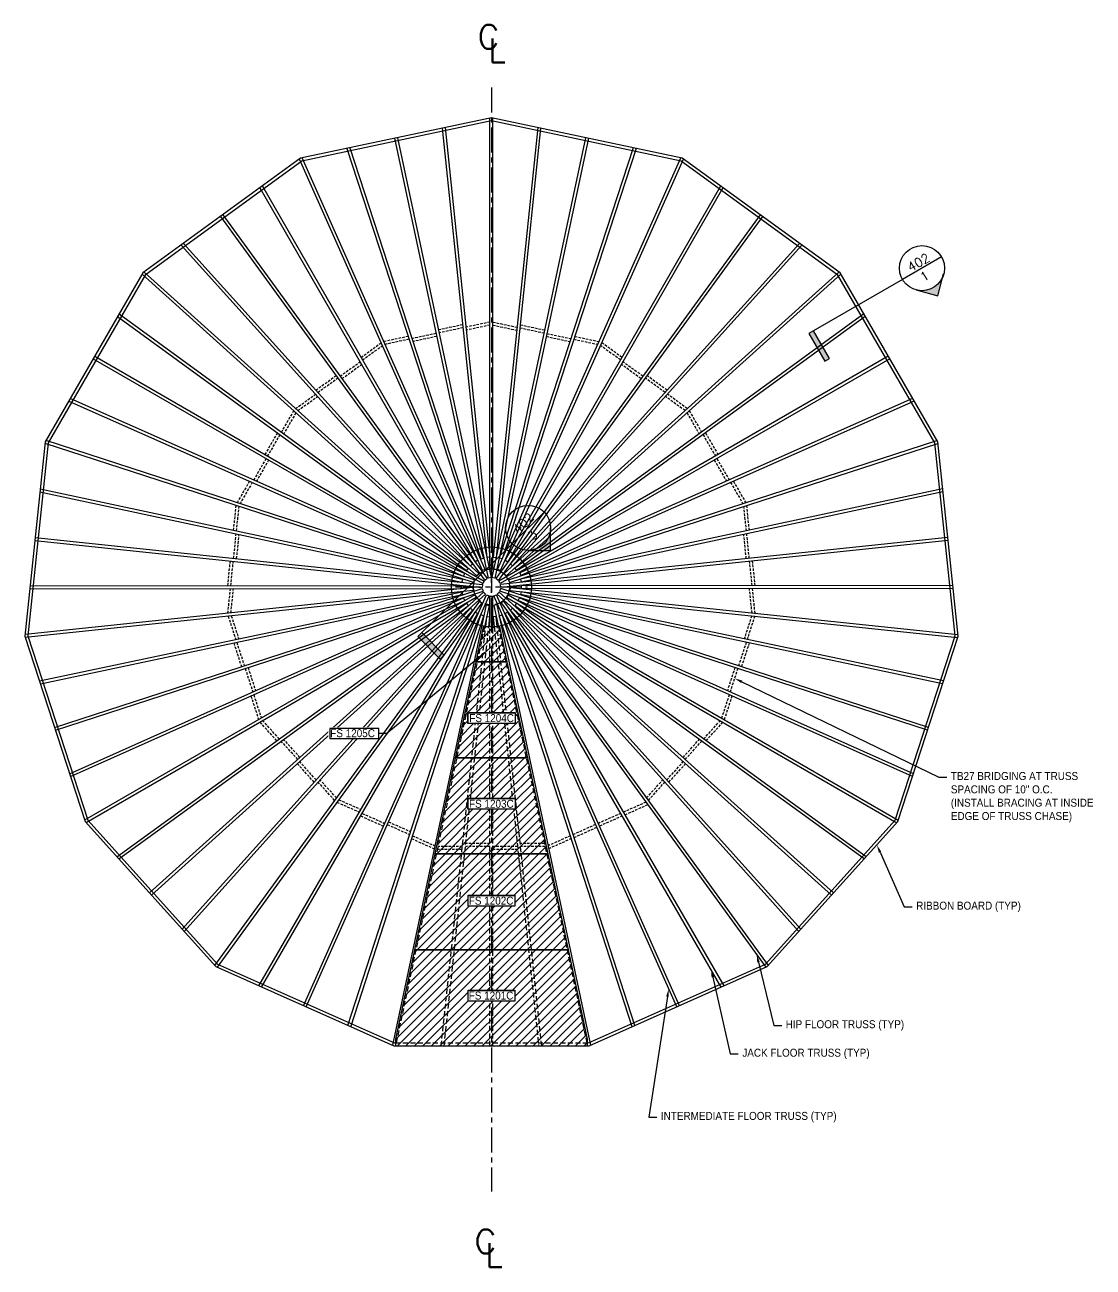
# Model space of a CAD drawing. Header units: inches. Extents: x -233 to 2985, y -881 to 997.
# Drawn here: x -233 to 301, y -340 to 281 of the extents above; entities that cross this region are included whole.
import ezdxf
from ezdxf import colors
from ezdxf.entities.mleader import LeaderData, LeaderLine
from ezdxf.enums import TextEntityAlignment as Align
from ezdxf.math import Vec2, Vec3

# ---------------------------------------------------------------- set-up
doc = ezdxf.new("R2010")
doc.units = ezdxf.units.IN
doc.header["$LTSCALE"] = 10
doc.header["$MEASUREMENT"] = 0
doc.header["$PDMODE"] = 34
doc.header["$PDSIZE"] = 18
for name, pattern in [('CENTER', [2, 1.25, -0.25, 0.25, -0.25]), ('HIDDEN', [0.375, 0.25, -0.125]), ('HIDDEN2', [0.1875, 0.125, -0.0625])]:
    doc.linetypes.add(name, pattern=pattern)
doc.layers.get('0').update_dxf_attribs({"linetype": 'CONTINUOUS'})
for name, color, linetype in [('A-BLUE', 5, 'CONTINUOUS'), ('A-TXT', 222, 'CONTINUOUS'), ('R-CENTER', 5, 'CENTER'), ('R-FL-HIP', 1, 'CONTINUOUS'), ('R-FL-INT', 3, 'CONTINUOUS'), ('R-FL-JACK', 220, 'CONTINUOUS'), ('R-PERIM', 1, 'CONTINUOUS'), ('S-HDWR', 104, 'CONTINUOUS'), ('S-TXT', 222, 'CONTINUOUS')]:
    doc.layers.add(name, color=color, linetype=linetype)
doc.layers.add('VIEWPORT', color=14, linetype='CONTINUOUS', plot=False)
doc.styles.add('RomanS', font='romans.shx', dxfattribs={"width": 0.8875})

# ---------------------------------------------------------------- blocks, each defined once
blk = doc.blocks.new('CENTERLINENOTE')
at = {"color": 5, "style": 'RomanS'}
for s, p in [('C', (-8.45, -1.65)), ('L', (-3.11, -8.46))]:
    blk.add_text(s, height=12, dxfattribs=at).set_placement(p)
blk = doc.blocks.new('*U91')
h = blk.add_hatch(color=256)
h.dxf.hatch_style = 1
h.paths.add_polyline_path([(-2.608, 0), (-2.722, 0), (-2.722, -0.663), (-2.608, -0.663)])
h = blk.add_hatch(color=256)
h.dxf.hatch_style = 1
h.paths.add_polyline_path([(0.331, -0.331, -0.414214), (-0.331, -0.331), (0, -0.663)])
blk.add_line((0.469, 0), (-0.469, 0))
for points in [[(-0.469, 0), (-2.722, 0), (-2.722, -0.663), (-2.608, -0.663), (-2.608, 0)], [(-0.331, -0.331), (0, -0.663), (0.331, -0.331)]]:
    blk.add_lwpolyline(points)
blk.add_circle((0, 0), 0.469)
at = {"style": 'RomanS', "flags": 4}
for tag, p in [('SHEET', (-0.002, 0.046)), ('VIEW', (-0.038, -0.265))]:
    blk.add_attdef(tag, text='', height=0.188, dxfattribs=at).set_placement(p, align=Align.CENTER)
blk = doc.blocks.new('*U92')
h = blk.add_hatch(color=256)
h.dxf.hatch_style = 1
h.paths.add_polyline_path([(-3.109, 0), (-3.222, 0), (-3.222, -0.663), (-3.109, -0.663)])
h = blk.add_hatch(color=256)
h.dxf.hatch_style = 1
h.paths.add_polyline_path([(0.331, -0.331, -0.414214), (-0.331, -0.331), (0, -0.663)])
blk.add_line((0.469, 0), (-0.469, 0))
for points in [[(-0.469, 0), (-3.222, 0), (-3.222, -0.663), (-3.109, -0.663), (-3.109, 0)], [(-0.331, -0.331), (0, -0.663), (0.331, -0.331)]]:
    blk.add_lwpolyline(points)
blk.add_circle((0, 0), 0.469)
at = {"style": 'RomanS', "flags": 4}
for tag, p in [('SHEET', (-0.002, 0.046)), ('VIEW', (-0.038, -0.265))]:
    blk.add_attdef(tag, text='', height=0.188, dxfattribs=at).set_placement(p, align=Align.CENTER)

msp = doc.modelspace()

# ---------------------------------------------------------------- hatches: boundary and pattern name
at = {"layer": 'A-BLUE'}
h = msp.add_hatch(dxfattribs=at)
h.set_pattern_fill('ANSI31', color=256, scale=24)
h.paths.add_polyline_path([(48, -229.47), (48, -226.12), (38.51, -181.47), (-38.51, -181.47), (-48, -226.12), (-48, -229.47)])
h.paths.add_polyline_path([(11.7, -201.54), (-11.7, -201.54), (-11.7, -207.04), (11.7, -207.04)], flags=16)
h.paths.add_polyline_path([(28.31, -133.47), (18.1, -85.47), (-18.1, -85.47), (-28.31, -133.47)])
h.paths.add_polyline_path([(38.51, -181.47), (28.31, -133.47), (-28.31, -133.47), (-38.51, -181.47)])
h.paths.add_polyline_path([(11.73, -154.08), (-11.73, -154.08), (-11.73, -159.58), (11.73, -159.58)], flags=16)
h.paths.add_polyline_path([(11.86, -105.64), (-11.86, -105.64), (-11.86, -111.14), (11.86, -111.14)], flags=16)
h.paths.add_polyline_path([(18.1, -85.47), (7.9, -37.47), (-7.9, -37.47), (-18.1, -85.47)])
h.paths.add_polyline_path([(7.9, -37.47), (4.19, -20), (-4.19, -20), (-7.9, -37.47)])
h.paths.add_polyline_path([(11.85, -62.81), (-11.85, -62.81), (-11.85, -68.31), (11.85, -68.31)], flags=16)

# ---------------------------------------------------------------- linework, layer by layer
at = {"layer": 'A-BLUE', "linetype": 'HIDDEN'}
for p, q in [((-3.48, -19.99), (-48.01, -229.47)), ((-25.14, -229.47), (-2.88, -20)), ((-23.63, -229.47), (-1.37, -20)), ((-0.75, -229.47), (-0.75, -19.99)), ((0.75, -229.47), (0.75, -19.98)), ((25.14, -229.47), (2.88, -20)), ((3.48, -20), (48.01, -229.47))]:
    msp.add_line(p, q, dxfattribs=at)
at = {"layer": 'A-BLUE'}
for points in [[(7.9, -37.47), (4.19, -20), (-4.19, -20), (-7.9, -37.47)], [(18.1, -85.47), (7.9, -37.47), (-7.9, -37.47), (-18.1, -85.47)], [(28.31, -133.47), (18.1, -85.47), (-18.1, -85.47), (-28.31, -133.47)], [(38.51, -181.47), (28.31, -133.47), (-28.31, -133.47), (-38.51, -181.47)], [(48, -229.47), (48, -226.12), (38.51, -181.47), (-38.51, -181.47), (-48, -226.12), (-48, -229.47)]]:
    msp.add_lwpolyline(points, close=True, dxfattribs=at)
at = {"layer": 'A-BLUE', "linetype": 'HIDDEN'}
for points in [[(1.37, -20), (23.63, -229.47)], [(-48, -227.97), (48.46, -227.97)]]:
    msp.add_lwpolyline(points, dxfattribs=at)
at = {"layer": 'R-CENTER'}
msp.add_line((0, 249.69), (0, -302.21), dxfattribs=at)
at = {"layer": 'R-CENTER', "color": 5}
msp.add_point((0, 0), dxfattribs=at)
at = {"layer": 'R-FL-HIP'}
for p, q in [((-0.75, 9.26), (-0.75, 234.44)), ((0.75, 9.26), (0.75, 234.44)), ((-4.45, 8.16), (-96.04, 213.86)), ((-3.08, 8.77), (-94.67, 214.47)), ((3.08, 8.77), (94.67, 214.47)), ((4.45, 8.16), (96.04, 213.86)), ((-7.38, 5.64), (-174.72, 156.31)), ((-6.38, 6.75), (-173.72, 157.43)), ((6.38, 6.75), (173.72, 157.43)), ((7.38, 5.64), (174.72, 156.31)), ((-9.04, 2.15), (-223.19, 71.73)), ((-8.58, 3.58), (-222.73, 73.16)), ((8.58, 3.58), (222.73, 73.16)), ((9.04, 2.15), (223.19, 71.73)), ((-6.38, 6.75), (-7.38, 5.64)), ((-3.08, 8.77), (-4.45, 8.16)), ((0.75, 9.26), (-0.75, 9.26)), ((4.45, 8.16), (3.08, 8.77)), ((7.38, 5.64), (6.38, 6.75)), ((-8.58, 3.58), (-9.04, 2.15)), ((8.58, 3.58), (9.04, 2.15)), ((-9.29, -0.22), (-233.23, -23.76)), ((-9.13, -1.71), (-233.07, -25.25)), ((-8.4, -3.98), (-203.4, -116.57)), ((-7.65, -5.28), (-202.65, -117.87)), ((-9.29, -0.22), (-9.13, -1.71)), ((-8.4, -3.98), (-7.65, -5.28)), ((8.4, -3.98), (7.65, -5.28)), ((7.65, -5.28), (202.65, -117.87)), ((8.4, -3.98), (203.4, -116.57)), ((9.29, -0.22), (9.13, -1.71)), ((9.13, -1.71), (233.07, -25.25)), ((9.29, -0.22), (233.23, -23.76)), ((-6.05, -7.05), (-138.4, -189.22)), ((-4.84, -7.93), (-137.19, -190.1)), ((-2.66, -8.9), (-49.48, -229.16)), ((-6.05, -7.05), (-4.84, -7.93)), ((-1.19, -9.21), (-3.48, -19.99)), ((-2.66, -8.9), (-1.19, -9.21)), ((2.66, -8.9), (1.19, -9.21)), ((1.19, -9.21), (3.48, -20)), ((2.66, -8.9), (49.48, -229.16)), ((6.05, -7.05), (4.84, -7.93)), ((4.84, -7.93), (137.19, -190.1)), ((6.05, -7.05), (138.4, -189.22))]:
    msp.add_line(p, q, dxfattribs=at)
msp.add_circle((0, 0), 20, dxfattribs=at)
at = {"layer": 'R-FL-INT'}
for p, q in [((-48.44, 224.3), (-1.69, 4.36)), ((-46.98, 224.61), (-0.23, 4.67)), ((46.98, 224.61), (0.23, 4.67)), ((48.44, 224.3), (1.69, 4.36)), ((-135.49, 185.2), (-3.32, 3.29)), ((-134.27, 186.09), (-2.1, 4.17)), ((134.27, 186.09), (2.1, 4.17)), ((135.49, 185.2), (3.32, 3.29)), ((-199.1, 114.09), (-4.37, 1.66)), ((-198.35, 115.38), (-3.62, 2.96)), ((198.35, 115.38), (3.62, 2.96)), ((199.1, 114.09), (4.37, 1.66)), ((-228.29, 23.24), (-4.67, -0.26)), ((-228.13, 24.73), (-4.51, 1.23)), ((228.13, 24.73), (4.51, 1.23)), ((228.29, 23.24), (4.67, -0.26)), ((-4.51, 1.23), (-4.67, -0.26)), ((-3.62, 2.96), (-4.37, 1.66)), ((-2.1, 4.17), (-3.32, 3.29)), ((-0.23, 4.67), (-1.69, 4.36)), ((1.69, 4.36), (0.23, 4.67)), ((3.32, 3.29), (2.1, 4.17)), ((4.37, 1.66), (3.62, 2.96)), ((4.67, -0.26), (4.51, 1.23)), ((-218.47, -70.2), (-4.62, -0.71)), ((-218.01, -71.62), (-4.16, -2.14)), ((-171.03, -152.99), (-3.93, -2.53)), ((-170.03, -154.1), (-2.93, -3.64)), ((-94.02, -209.33), (-2.56, -3.91)), ((-92.65, -209.94), (-1.19, -4.52)), ((-4.62, -0.71), (-4.16, -2.14)), ((-3.93, -2.53), (-2.93, -3.64)), ((-2.56, -3.91), (-1.19, -4.52)), ((-0.75, -4.61), (0.75, -4.61)), ((-0.75, -20), (-0.75, -4.61)), ((0.75, -20), (0.75, -4.61)), ((1.19, -4.52), (2.56, -3.91)), ((92.65, -209.94), (1.19, -4.52)), ((94.02, -209.33), (2.56, -3.91)), ((2.93, -3.64), (3.93, -2.53)), ((170.03, -154.1), (2.93, -3.64)), ((171.03, -152.99), (3.93, -2.53)), ((4.16, -2.14), (4.62, -0.71)), ((218.01, -71.62), (4.16, -2.14)), ((218.47, -70.2), (4.62, -0.71))]:
    msp.add_line(p, q, dxfattribs=at)
at = {"layer": 'R-FL-JACK'}
for p, q in [((-24.59, 229.37), (-2.29, 14.81)), ((-23.12, 229.68), (-0.8, 14.97)), ((23.12, 229.68), (0.8, 14.97)), ((24.59, 229.37), (2.29, 14.81)), ((-72.3, 219.23), (-5.36, 14)), ((-70.83, 219.54), (-3.93, 14.47)), ((70.83, 219.54), (3.93, 14.47)), ((72.3, 219.23), (5.36, 14)), ((-115.76, 199.54), (-8.12, 12.6)), ((-114.54, 200.42), (-6.82, 13.35)), ((114.54, 200.42), (6.82, 13.35)), ((115.76, 199.54), (8.12, 12.6)), ((-155.22, 170.87), (-10.59, 10.61)), ((-154, 171.75), (-9.47, 11.62)), ((154, 171.75), (9.47, 11.62)), ((155.22, 170.87), (10.59, 10.61)), ((-186.91, 135.2), (-12.54, 8.21)), ((-186.16, 136.51), (-11.66, 9.42)), ((186.16, 136.51), (11.66, 9.42)), ((186.91, 135.2), (12.54, 8.21)), ((-210.54, 94.27), (-13.38, 6.76)), ((-211.3, 92.96), (-13.99, 5.39)), ((211.3, 92.96), (14.64, 5.68)), ((-225.74, 47.49), (-14.8, 2.4)), ((-225.58, 48.99), (-14.48, 3.86)), ((225.58, 48.99), (14.48, 3.86)), ((225.74, 47.49), (14.8, 2.4)), ((-6.82, 13.35), (-8.12, 12.6)), ((-5.36, 14), (-3.93, 14.47)), ((-0.8, 14.97), (-2.29, 14.81)), ((0.8, 14.97), (2.29, 14.81)), ((5.36, 14), (3.93, 14.47)), ((6.82, 13.35), (8.12, 12.6)), ((-13.99, 5.39), (-13.38, 6.76)), ((-11.66, 9.42), (-12.54, 8.21)), ((-10.59, 10.61), (-9.47, 11.62)), ((10.59, 10.61), (9.47, 11.62)), ((11.66, 9.42), (12.54, 8.21)), ((-230.68, 0.48), (-14.97, 0.73)), ((-14.97, -0.77), (-14.97, 0.73)), ((-14.48, 3.86), (-14.8, 2.4)), ((14.48, 3.86), (14.8, 2.4)), ((230.68, 0.48), (14.97, 0.73)), ((14.97, -0.77), (14.97, 0.73)), ((-230.84, -1.02), (-14.97, -0.77)), ((-226.01, -47), (-14.8, -2.36)), ((-225.54, -48.43), (-14.49, -3.83)), ((-210.94, -93.39), (-13.98, -5.42)), ((-14.8, -2.36), (-14.49, -3.83)), ((-13.36, -6.79), (-13.98, -5.42)), ((13.36, -6.79), (13.98, -5.42)), ((210.94, -93.39), (13.98, -5.42)), ((14.8, -2.36), (14.49, -3.83)), ((225.54, -48.43), (14.49, -3.83)), ((226.01, -47), (14.8, -2.36)), ((230.84, -1.02), (14.97, -0.77)), ((-210.47, -94.82), (-13.36, -6.79)), ((-187.35, -134.86), (-12.56, -8.18)), ((-186.34, -135.98), (-11.68, -9.39)), ((-154.72, -171.11), (-10.56, -10.64)), ((-153.71, -172.23), (-9.45, -11.64)), ((-12.56, -8.18), (-11.68, -9.39)), ((-9.45, -11.64), (-10.56, -10.64)), ((9.45, -11.64), (10.56, -10.64)), ((153.71, -172.23), (9.45, -11.64)), ((154.72, -171.11), (10.56, -10.64)), ((12.56, -8.18), (11.68, -9.39)), ((186.34, -135.98), (11.68, -9.39)), ((187.35, -134.86), (12.56, -8.18)), ((210.47, -94.82), (13.36, -6.79)), ((-116.3, -199.4), (-8.15, -12.58)), ((-114.92, -200.02), (-6.85, -13.33)), ((-71.74, -219.24), (-5.32, -14.01)), ((-70.37, -219.86), (-3.9, -14.48)), ((-8.15, -12.58), (-6.85, -13.33)), ((-3.9, -14.48), (-5.32, -14.01)), ((-2.88, -20), (-2.33, -14.81)), ((-2.33, -14.81), (-0.84, -14.97)), ((-1.37, -20), (-0.84, -14.97)), ((2.33, -14.81), (0.84, -14.97)), ((2.88, -20), (2.33, -14.81)), ((3.9, -14.48), (5.32, -14.01)), ((70.37, -219.86), (3.9, -14.48)), ((71.74, -219.24), (5.32, -14.01)), ((8.15, -12.58), (6.85, -13.33)), ((114.92, -200.02), (6.85, -13.33)), ((116.3, -199.4), (8.15, -12.58))]:
    msp.add_line(p, q, dxfattribs=at)
for points in [[(210.54, 94.27), (14.15, 7.1), (14.76, 5.73)], [(2.33, -14.81), (0.84, -14.97), (1.37, -20)]]:
    msp.add_lwpolyline(points, dxfattribs=at)
at = {"layer": 'R-PERIM'}
msp.add_lwpolyline([(137.89, -189.79), (203.17, -117.3), (233.31, -24.52), (223.11, 72.49), (174.34, 156.98), (95.42, 214.31), (0, 234.6), (-95.42, 214.31), (-174.34, 156.98), (-223.11, 72.49), (-233.31, -24.52), (-203.17, -117.3), (-137.89, -189.79), (-48.78, -229.47), (48.78, -229.47)], close=True, dxfattribs=at)
for points in [[(136.99, -188.55), (201.84, -116.53), (231.79, -24.36), (221.66, 72.02), (173.2, 155.95), (94.79, 212.91), (0, 233.06), (-94.79, 212.91), (-173.2, 155.95), (-221.66, 72.02), (-231.79, -24.36), (-201.84, -116.53), (-136.99, -188.55), (-48.46, -227.97), (-48, -227.97)], [(48.46, -227.97), (136.99, -188.55)]]:
    msp.add_lwpolyline(points, dxfattribs=at)
at = {"layer": 'S-HDWR', "linetype": 'HIDDEN2'}
for points in [[(-14.38, 131.07), (-26.54, 128.49)], [(-0.75, 132.44), (-12.75, 129.89)], [(-0.75, 130.9), (-12.59, 128.39)], [(0.75, 132.44), (12.75, 129.89)], [(0.75, 130.9), (12.59, 128.39)], [(14.38, 131.07), (26.54, 128.49)], [(-41.65, 125.28), (-53.81, 122.69)], [(-27.7, 126.71), (-39.71, 124.16)], [(-27.39, 125.24), (-39.24, 122.72)], [(-14.23, 129.57), (-26.23, 127.02)], [(14.23, 129.57), (26.23, 127.02)], [(27.39, 125.24), (39.24, 122.72)], [(27.7, 126.71), (39.71, 124.16)], [(41.65, 125.28), (53.81, 122.69)], [(-65.23, 114.78), (-55.18, 122.08)], [(-64.48, 113.47), (-54.55, 120.68)], [(-41.18, 123.84), (-53.18, 121.29)], [(41.18, 123.84), (53.18, 121.29)], [(64.48, 113.47), (54.55, 120.68)], [(65.23, 114.78), (55.18, 122.08)], [(-75.63, 105.37), (-65.7, 112.59)], [(75.63, 105.37), (65.7, 112.59)], [(-87.78, 98.39), (-77.72, 105.7)], [(-74.75, 104.16), (-64.95, 111.28)], [(74.75, 104.16), (64.95, 111.28)], [(87.78, 98.39), (77.72, 105.7)], [(-86.77, 97.27), (-76.84, 104.49)], [(86.77, 97.27), (76.84, 104.49)], [(-97.92, 89.18), (-87.99, 96.39)], [(-96.78, 88.15), (-86.98, 95.27)], [(96.78, 88.15), (86.98, 95.27)], [(97.92, 89.18), (87.99, 96.39)], [(-98.92, 88.06), (-105.06, 77.44)], [(-97.78, 87.04), (-103.84, 76.55)], [(97.78, 87.04), (103.84, 76.55)], [(98.92, 88.06), (105.06, 77.44)], [(-107.03, 77.02), (-113.25, 66.25)], [(-105.81, 76.13), (-111.95, 65.5)], [(105.81, 76.13), (111.95, 65.5)], [(107.03, 77.02), (113.25, 66.25)], [(-112.7, 64.2), (-118.84, 53.57)], [(-111.4, 63.45), (-117.46, 52.96)], [(111.4, 63.45), (117.46, 52.96)], [(112.7, 64.2), (118.84, 53.57)], [(-120.97, 52.88), (-127.18, 42.11)], [(-119.59, 52.26), (-125.72, 41.64)], [(119.59, 52.26), (125.72, 41.64)], [(120.97, 52.88), (127.18, 42.11)], [(-128.95, 28.33), (-127.65, 40.69)], [(-127.47, 28.01), (-126.19, 40.21)], [(127.47, 28.01), (126.19, 40.21)], [(128.95, 28.33), (127.65, 40.69)], [(-128.91, 14.3), (-127.63, 26.51)], [(-127.42, 14.15), (-126.15, 26.2)], [(127.42, 14.15), (126.15, 26.2)], [(128.91, 14.3), (127.63, 26.51)], [(-131.86, 0.6), (-130.56, 12.97)], [(-130.35, 0.6), (-129.07, 12.81)], [(130.35, 0.6), (129.07, 12.81)], [(131.86, 0.6), (130.56, 12.97)], [(-131.79, -13.1), (-130.51, -0.9)], [(-130.27, -12.94), (-129, -0.9)], [(130.27, -12.94), (129, -0.9)], [(131.79, -13.1), (130.51, -0.9)], [(-131.63, -14.59), (-127.84, -26.26)], [(-130.11, -14.43), (-126.37, -25.95)], [(130.11, -14.43), (126.37, -25.95)], [(131.63, -14.59), (127.84, -26.26)], [(-128.85, -28), (-125.01, -39.83)], [(-127.38, -27.69), (-123.58, -39.37)], [(127.38, -27.69), (123.58, -39.37)], [(128.85, -28), (125.01, -39.83)], [(-123.12, -40.79), (-119.33, -52.47)], [(-121.69, -40.33), (-117.95, -51.85)], [(121.69, -40.33), (117.95, -51.85)], [(123.12, -40.79), (119.33, -52.47)], [(-120.24, -54.52), (-116.4, -66.34)], [(-118.86, -53.9), (-115.07, -65.57)], [(118.86, -53.9), (115.07, -65.57)], [(120.24, -54.52), (116.4, -66.34)], [(-107.33, -76.87), (-115.65, -67.64)], [(-106.11, -75.99), (-114.32, -66.87)], [(106.11, -75.99), (114.32, -66.87)], [(107.33, -76.87), (115.65, -67.64)], [(-96.89, -86.23), (-105.1, -77.11)], [(-95.77, -85.23), (-103.88, -76.22)], [(95.77, -85.23), (103.88, -76.22)], [(96.89, -86.23), (105.1, -77.11)], [(-88.68, -97.59), (-97, -88.35)], [(-87.67, -96.47), (-95.88, -87.34)], [(87.67, -96.47), (95.88, -87.34)], [(88.68, -97.59), (97, -88.35)], [(-78.45, -106.7), (-86.66, -97.59)], [(-77.55, -105.46), (-85.65, -96.47)], [(77.55, -105.46), (85.65, -96.47)], [(78.45, -106.7), (86.66, -97.59)], [(-77.24, -107.59), (-66.03, -112.58)], [(-76.34, -106.35), (-65.28, -111.27)], [(77.24, -107.59), (66.03, -112.58)], [(66.79, -113.88), (78.14, -108.83)], [(-65.41, -114.49), (-54.05, -119.55)], [(-64.65, -113.19), (-53.44, -118.18)], [(-51.46, -117.42), (-40.39, -122.35)], [(64.65, -113.19), (53.44, -118.18)], [(65.41, -114.49), (54.05, -119.55)], [(-52.07, -118.79), (-40.85, -123.79)], [(52.07, -118.79), (40.85, -123.79)], [(41.32, -125.22), (52.68, -120.16)], [(-39.94, -125.83), (-28.59, -130.89)], [(-39.48, -124.4), (-28.27, -129.39)], [(39.48, -124.4), (28.27, -129.39)], [(39.94, -125.83), (28.59, -130.89)]]:
    msp.add_lwpolyline(points, dxfattribs=at)
at = {"layer": 'S-HDWR', "color": 5, "linetype": 'HIDDEN2'}
for points in [[(-14.53, -129.7), (-26.8, -129.7)], [(-0.75, -129.7), (-13.03, -129.7)], [(-0.75, -128.2), (-12.87, -128.2)], [(13.03, -129.7), (0.75, -129.7)], [(26.48, -128.2), (14.37, -128.2)], [(26.8, -129.7), (14.53, -129.7)], [(-14.69, -131.2), (-27.12, -131.2)], [(13.18, -131.2), (0.75, -131.2)]]:
    msp.add_lwpolyline(points, dxfattribs=at)

# ---------------------------------------------------------------- block references
at = {"layer": 'R-CENTER'}
for p in [(1.52, 270.67), (0, -331.59)]:
    msp.add_blockref('CENTERLINENOTE', p, dxfattribs=at)
at = {"layer": 'VIEWPORT'}
ref = msp.add_blockref('*U91', (215.24, 159.37, 14.93), dxfattribs=dict(at, xscale=24.00000012842077, yscale=24.00000012842077, zscale=24.00000012842077, rotation=30.0000846026367))
ref.add_attrib('SHEET', '402', dxfattribs={"layer": '0', "height": 4.5, "rotation": 30.00008, "style": 'RomanS'}).set_placement((214.65, 160.31, 14.93), align=Align.CENTER)
ref.add_attrib('VIEW', '1', dxfattribs={"layer": '0', "height": 4.5, "rotation": 30.00008, "style": 'RomanS'}).set_placement((217.63, 153.4, 14.93), align=Align.CENTER)

# ---------------------------------------------------------------- leaders
at = {"layer": 'A-TXT'}
ml = msp.add_multileader_mtext('Standard', dxfattribs=at)
ml.set_content('{\\fArial|b0|i0|c0|p34;TB27 BRIDGING AT TRUSS\\PSPACING OF 10" O.C.\\P(INSTALL BRACING AT INSIDE\\PEDGE OF TRUSS CHASE)}', color=256, style='RomanS')
ml.set_leader_properties()
ml.build(insert=Vec2(0, 0))
ml.multileader.update_dxf_attribs({"text_right_attachment_type": 3, "dogleg_length": 4})
ctx = ml.context
ctx.base_point, ctx.plane_origin = Vec3(227.69, -95.11), Vec3(100.99, -81.67)
ctx.right_attachment = 3
notes = []
notes.append((ctx, [(0, (1, 1, 0), (223.69, -95.11), (1, 0), 4, [(0, [(121.53, -45.67)], 0, [])])]))
ctx.mtext.insert, ctx.mtext.flow_direction = Vec3(229.69, -92.52), 5
ml = msp.add_multileader_mtext('Standard', dxfattribs=at)
ml.set_content('{\\fArial|b0|i0|c0|p34;RIBBON BOARD (TYP)}', color=256, style='RomanS')
ml.set_leader_properties()
ml.build(insert=Vec2(0, 0))
ml.multileader.update_dxf_attribs({"text_right_attachment_type": 3, "dogleg_length": 4})
ctx = ml.context
ctx.base_point, ctx.plane_origin = Vec3(210.35, -159.92), Vec3(154.51, -146.44)
ctx.right_attachment = 3
notes.append((ctx, [(0, (1, 1, 0), (206.35, -159.92), (1, 0), 4, [(0, [(192.68, -128.94)], 0, [])])]))
ctx.mtext.insert, ctx.mtext.flow_direction = Vec3(212.35, -157.33), 5
ml = msp.add_multileader_mtext('Standard', dxfattribs=at)
ml.set_content('\\A1;{\\fArial|b0|i0|c0|p34;HIP FLOOR TRUSS (TYP)}', color=256, style='RomanS')
ml.set_leader_properties()
ml.build(insert=Vec2(0, 0))
ml.multileader.update_dxf_attribs({"text_right_attachment_type": 3, "dogleg_length": 4})
ctx = ml.context
ctx.base_point, ctx.plane_origin = Vec3(145.11, -219.2), Vec3(146.37, -192.55)
ctx.right_attachment = 3
notes.append((ctx, [(0, (1, 1, 0), (141.11, -219.2), (1, 0), 4, [(0, [(132.59, -183.77)], 0, [])])]))
ctx.mtext.insert, ctx.mtext.flow_direction = Vec3(147.11, -216.61), 5
ml = msp.add_multileader_mtext('Standard', dxfattribs=at)
ml.set_content('{\\fArial|b0|i0|c0|p34;JACK FLOOR TRUSS (TYP)}', color=256, style='RomanS')
ml.set_leader_properties()
ml.build(insert=Vec2(0, 0))
ml.multileader.update_dxf_attribs({"text_right_attachment_type": 3, "dogleg_length": 4})
ctx = ml.context
ctx.base_point, ctx.plane_origin = Vec3(123.43, -233.44), Vec3(128.67, -206.47)
ctx.right_attachment = 3
notes.append((ctx, [(0, (1, 1, 0), (119.43, -233.44), (1, 0), 4, [(0, [(109.8, -191.17)], 0, [])])]))
ctx.mtext.insert, ctx.mtext.flow_direction = Vec3(125.43, -230.85), 5
ml = msp.add_multileader_mtext('Standard', dxfattribs=at)
ml.set_content('{\\fArial|b0|i0|c0|p34;INTERMEDIATE FLOOR TRUSS (TYP)}', color=256, style='RomanS')
ml.set_leader_properties()
ml.build(insert=Vec2(0, 0))
ml.multileader.update_dxf_attribs({"text_right_attachment_type": 3, "dogleg_length": 4})
ctx = ml.context
ctx.base_point, ctx.plane_origin = Vec3(82.7, -265.03), Vec3(114.05, -222.52)
ctx.right_attachment = 3
notes.append((ctx, [(0, (1, 1, 0), (78.7, -265.03), (1, 0), 4, [(0, [(88.61, -200.87)], 0, [])])]))
ctx.mtext.insert, ctx.mtext.flow_direction = Vec3(84.7, -262.44), 5
for ctx, leaders in notes:
    for number, flags, end, landing, length, lines in leaders:
        leader = LeaderData()
        leader.index, (leader.has_last_leader_line, leader.has_dogleg_vector, leader.attachment_direction) = number, flags
        leader.last_leader_point, leader.dogleg_vector, leader.dogleg_length = Vec3(end), Vec3(landing), length
        for number, points, colour, breaks in lines:
            line = LeaderLine()
            line.index, line.vertices, line.color, line.breaks = number, Vec3.list(points), colors.encode_raw_color(colour), breaks
            leader.lines.append(line)
        ctx.leaders.append(leader)

# ---------------------------------------------------------------- next in the draw order: texts
at = {"layer": 'A-TXT', "char_height": 4, "attachment_point": 3, "style": 'RomanS', "bg_fill": 3, "box_fill_scale": 1.125, "bg_fill_color": 256, "bg_fill_transparency": 0}
for s, insert in [('{\\fArial|b0|i0|c0|p34;FS 1203C}', (11.11, -106.39)), ('{\\fArial|b0|i0|c0|p34;FS 1202C}', (10.98, -154.83)), ('{\\fArial|b0|i0|c0|p34;FS 1201C}', (10.95, -202.29))]:
    msp.add_mtext(s, dxfattribs=dict(at, insert=insert))

# ---------------------------------------------------------------- next in the draw order: leaders
at = {"layer": 'A-TXT'}
ml = msp.add_multileader_mtext('Standard', dxfattribs=at)
ml.set_content('{\\fArial|b0|i0|c0|p34;FS 1205C}', color=256, style='RomanS')
ml.set_leader_properties()
ml.build(insert=Vec2(0, 0))
ml.multileader.update_dxf_attribs({"text_right_attachment_type": 3, "dogleg_length": 4})
ctx = ml.context
ctx.base_point, ctx.plane_origin = Vec3(-81.99, -73.15), Vec3(-1.73, -31.48)
ctx.right_attachment, ctx.text_align_type = 3, 2
notes = []
notes.append((ctx, [(0, (1, 1, 0), (-52.27, -73.21), (-1, 0), 4, [(0, [(-1.73, -31.48)], 0, [])])]))
ctx.mtext.insert, ctx.mtext.alignment, ctx.mtext.flow_direction = Vec3(-58.27, -71.11), 3, 5
ctx.mtext.has_bg_fill, ctx.mtext.bg_color, ctx.mtext.bg_scale_factor, ctx.mtext.bg_transparency, ctx.mtext.use_window_bg_color = 1, -1073741824, 1.25, 0, 1
for ctx, leaders in notes:
    for number, flags, end, landing, length, lines in leaders:
        leader = LeaderData()
        leader.index, (leader.has_last_leader_line, leader.has_dogleg_vector, leader.attachment_direction) = number, flags
        leader.last_leader_point, leader.dogleg_vector, leader.dogleg_length = Vec3(end), Vec3(landing), length
        for number, points, colour, breaks in lines:
            line = LeaderLine()
            line.index, line.vertices, line.color, line.breaks = number, Vec3.list(points), colors.encode_raw_color(colour), breaks
            leader.lines.append(line)
        ctx.leaders.append(leader)

# ---------------------------------------------------------------- next in the draw order: linework, layer by layer
at = {"layer": 'A-TXT', "lineweight": -2}
for points in [[(-11.86, -105.64), (11.86, -105.64), (11.86, -111.14), (-11.86, -111.14)], [(-11.73, -154.08), (11.73, -154.08), (11.73, -159.58), (-11.73, -159.58)], [(-11.7, -201.54), (11.7, -201.54), (11.7, -207.04), (-11.7, -207.04)]]:
    msp.add_lwpolyline(points, close=True, dxfattribs=at)
at = {"layer": 'S-TXT'}
msp.add_lwpolyline([(-56.27, -70.68), (-80.84, -70.68), (-80.84, -75.75), (-56.27, -75.75)], close=True, dxfattribs=at)

# ---------------------------------------------------------------- next in the draw order: block references
at = {"layer": 'VIEWPORT'}
ref = msp.add_blockref('*U92', (18.33, 29.52, 14.93), dxfattribs=dict(at, xscale=24.00000012842078, yscale=24.00000012842078, zscale=24.00000012842078, rotation=44.54366609737277))
ref.add_attrib('SHEET', '402', dxfattribs={"layer": '0', "height": 4.5, "rotation": 44.54367, "style": 'RomanS'}).set_placement((17.52, 30.28, 14.93), align=Align.CENTER)
ref.add_attrib('VIEW', '3', dxfattribs={"layer": '0', "height": 4.5, "rotation": 44.54367, "style": 'RomanS'}).set_placement((22.14, 24.34, 14.93), align=Align.CENTER)

# ---------------------------------------------------------------- next in the draw order: texts
at = {"layer": 'A-TXT', "insert": (11.24, -63.56), "char_height": 4, "attachment_point": 3, "style": 'RomanS', "bg_fill": 3, "box_fill_scale": 1.125, "bg_fill_color": 256, "bg_fill_transparency": 0}
msp.add_mtext('{\\fArial|b0|i0|c0|p34;FS 1204C}', dxfattribs=at)

# ---------------------------------------------------------------- next in the draw order: linework, layer by layer
at = {"layer": 'A-TXT', "lineweight": -2}
msp.add_lwpolyline([(-11.85, -62.81), (11.85, -62.81), (11.85, -68.31), (-11.85, -68.31)], close=True, dxfattribs=at)

doc.saveas('drawing.dxf')
